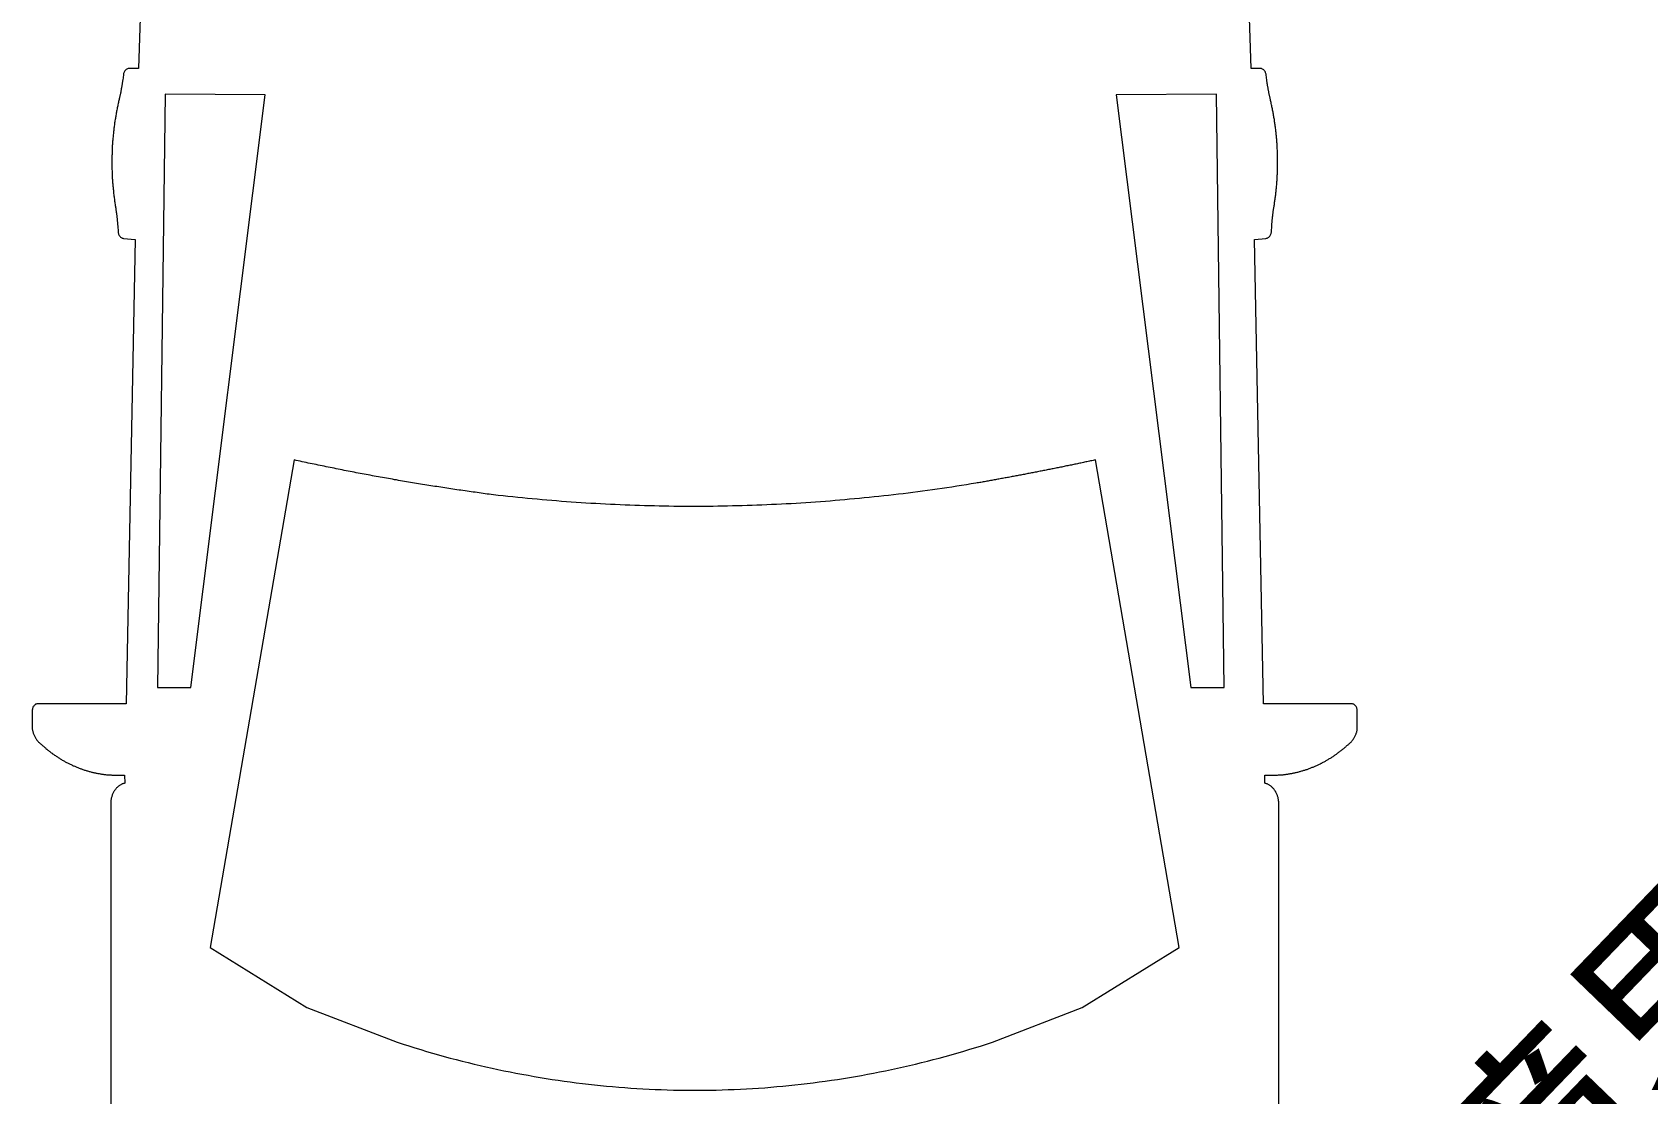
# Model space of a CAD drawing. Header units: millimetres. Extents: x 10 to 410, y 10 to 287.
# Drawn here: x 148.81 to 169.46, y 138.16 to 151.72 of the extents above; entities that cross this region are included whole.
import ezdxf
from ezdxf.enums import TextEntityAlignment as Align

# ---------------------------------------------------------------- set-up
doc = ezdxf.new("R2010")
doc.units = ezdxf.units.MM
doc.layers.add('LAYER6', color=252, linetype='Continuous')
doc.styles.add('ＭＳ ゴシック', font='msgothic.ttc')

# ---------------------------------------------------------------- blocks, each defined once
blk = doc.blocks.new('FcPack%d0')
at = {"layer": 'LAYER6', "color": 1, "linetype": 'Continuous', "lineweight": 13}
for p, q in [((14.075, 11.047), (13.797, 2.738)), ((28.021, 2.738), (27.742, 11.047)), ((13.614, 2.691), (13.61, 2.683)), ((13.618, 2.699), (13.614, 2.691)), ((13.623, 2.707), (13.618, 2.699)), ((13.629, 2.714), (13.623, 2.707)), ((13.635, 2.72), (13.629, 2.714)), ((13.642, 2.725), (13.635, 2.72)), ((13.649, 2.729), (13.642, 2.725)), ((13.657, 2.733), (13.649, 2.729)), ((13.664, 2.736), (13.657, 2.733)), ((13.672, 2.737), (13.664, 2.736)), ((13.681, 2.738), (13.672, 2.737)), ((13.797, 2.738), (13.681, 2.738)), ((28.137, 2.738), (28.021, 2.738)), ((28.145, 2.737), (28.137, 2.738)), ((28.153, 2.736), (28.145, 2.737)), ((28.16, 2.733), (28.153, 2.736)), ((28.168, 2.729), (28.16, 2.733)), ((28.175, 2.725), (28.168, 2.729)), ((28.182, 2.72), (28.175, 2.725)), ((28.188, 2.714), (28.182, 2.72)), ((28.194, 2.707), (28.188, 2.714)), ((28.199, 2.699), (28.194, 2.707)), ((28.203, 2.691), (28.199, 2.699)), ((28.207, 2.683), (28.203, 2.691)), ((13.578, 2.479), (13.577, 2.47)), ((13.58, 2.489), (13.578, 2.479)), ((13.582, 2.498), (13.58, 2.489)), ((13.583, 2.507), (13.582, 2.498)), ((13.585, 2.516), (13.583, 2.507)), ((13.586, 2.525), (13.585, 2.516)), ((13.588, 2.535), (13.586, 2.525)), ((13.589, 2.544), (13.588, 2.535)), ((13.591, 2.553), (13.589, 2.544)), ((13.592, 2.562), (13.591, 2.553)), ((13.593, 2.572), (13.592, 2.562)), ((13.595, 2.581), (13.593, 2.572)), ((13.596, 2.59), (13.595, 2.581)), ((13.604, 2.655), (13.596, 2.59)), ((13.605, 2.665), (13.604, 2.655)), ((13.607, 2.674), (13.605, 2.665)), ((13.61, 2.683), (13.607, 2.674)), ((28.21, 2.674), (28.207, 2.683)), ((28.212, 2.665), (28.21, 2.674)), ((28.213, 2.655), (28.212, 2.665)), ((28.221, 2.59), (28.213, 2.655)), ((28.223, 2.581), (28.221, 2.59)), ((28.224, 2.572), (28.223, 2.581)), ((28.225, 2.562), (28.224, 2.572)), ((28.227, 2.553), (28.225, 2.562)), ((28.228, 2.544), (28.227, 2.553)), ((28.229, 2.535), (28.228, 2.544)), ((28.231, 2.525), (28.229, 2.535)), ((28.232, 2.516), (28.231, 2.525)), ((28.234, 2.507), (28.232, 2.516)), ((28.236, 2.498), (28.234, 2.507)), ((28.237, 2.489), (28.236, 2.498)), ((28.239, 2.479), (28.237, 2.489)), ((28.24, 2.47), (28.239, 2.479)), ((13.535, 2.275), (13.532, 2.262)), ((13.538, 2.289), (13.535, 2.275)), ((13.541, 2.302), (13.538, 2.289)), ((13.544, 2.316), (13.541, 2.302)), ((13.547, 2.329), (13.544, 2.316)), ((13.55, 2.343), (13.547, 2.329)), ((13.552, 2.352), (13.55, 2.343)), ((13.554, 2.361), (13.552, 2.352)), ((13.556, 2.37), (13.554, 2.361)), ((13.558, 2.379), (13.556, 2.37)), ((13.56, 2.388), (13.558, 2.379)), ((13.562, 2.397), (13.56, 2.388)), ((13.564, 2.406), (13.562, 2.397)), ((13.566, 2.415), (13.564, 2.406)), ((13.568, 2.424), (13.566, 2.415)), ((13.57, 2.434), (13.568, 2.424)), ((13.571, 2.443), (13.57, 2.434)), ((13.573, 2.452), (13.571, 2.443)), ((13.575, 2.461), (13.573, 2.452)), ((13.577, 2.47), (13.575, 2.461)), ((14.137, 2.411), (14.042, -5.17)), ((15.419, 2.401), (14.137, 2.411)), ((14.466, -5.17), (15.419, 2.401)), ((27.58, 2.411), (26.297, 2.401)), ((26.297, 2.401), (27.251, -5.17)), ((27.675, -5.17), (27.58, 2.411)), ((28.242, 2.461), (28.24, 2.47)), ((28.244, 2.452), (28.242, 2.461)), ((28.246, 2.443), (28.244, 2.452)), ((28.247, 2.434), (28.246, 2.443)), ((28.249, 2.424), (28.247, 2.434)), ((28.251, 2.415), (28.249, 2.424)), ((28.253, 2.406), (28.251, 2.415)), ((28.255, 2.397), (28.253, 2.406)), ((28.257, 2.388), (28.255, 2.397)), ((28.259, 2.379), (28.257, 2.388)), ((28.261, 2.37), (28.259, 2.379)), ((28.263, 2.361), (28.261, 2.37)), ((28.265, 2.352), (28.263, 2.361)), ((28.267, 2.343), (28.265, 2.352)), ((28.27, 2.329), (28.267, 2.343)), ((28.273, 2.316), (28.27, 2.329)), ((28.276, 2.302), (28.273, 2.316)), ((28.279, 2.289), (28.276, 2.302)), ((28.282, 2.275), (28.279, 2.289)), ((28.285, 2.262), (28.282, 2.275)), ((13.497, 2.071), (13.495, 2.057)), ((13.499, 2.084), (13.497, 2.071)), ((13.502, 2.098), (13.499, 2.084)), ((13.504, 2.112), (13.502, 2.098)), ((13.506, 2.125), (13.504, 2.112)), ((13.508, 2.139), (13.506, 2.125)), ((13.511, 2.153), (13.508, 2.139)), ((13.513, 2.166), (13.511, 2.153)), ((13.516, 2.18), (13.513, 2.166)), ((13.518, 2.194), (13.516, 2.18)), ((13.521, 2.207), (13.518, 2.194)), ((13.524, 2.221), (13.521, 2.207)), ((13.526, 2.235), (13.524, 2.221)), ((13.529, 2.248), (13.526, 2.235)), ((13.532, 2.262), (13.529, 2.248)), ((28.288, 2.248), (28.285, 2.262)), ((28.291, 2.235), (28.288, 2.248)), ((28.294, 2.221), (28.291, 2.235)), ((28.296, 2.207), (28.294, 2.221)), ((28.299, 2.194), (28.296, 2.207)), ((28.301, 2.18), (28.299, 2.194)), ((28.304, 2.166), (28.301, 2.18)), ((28.306, 2.153), (28.304, 2.166)), ((28.309, 2.139), (28.306, 2.153)), ((28.311, 2.125), (28.309, 2.139)), ((28.313, 2.112), (28.311, 2.125)), ((28.316, 2.098), (28.313, 2.112)), ((28.318, 2.084), (28.316, 2.098)), ((28.32, 2.071), (28.318, 2.084)), ((28.322, 2.057), (28.32, 2.071)), ((13.472, 1.863), (13.471, 1.849)), ((13.473, 1.877), (13.472, 1.863)), ((13.475, 1.891), (13.473, 1.877)), ((13.476, 1.905), (13.475, 1.891)), ((13.477, 1.919), (13.476, 1.905)), ((13.479, 1.933), (13.477, 1.919)), ((13.481, 1.946), (13.479, 1.933)), ((13.482, 1.96), (13.481, 1.946)), ((13.484, 1.974), (13.482, 1.96)), ((13.486, 1.988), (13.484, 1.974)), ((13.487, 2.002), (13.486, 1.988)), ((13.489, 2.016), (13.487, 2.002)), ((13.491, 2.029), (13.489, 2.016)), ((13.493, 2.043), (13.491, 2.029)), ((13.495, 2.057), (13.493, 2.043)), ((28.324, 2.043), (28.322, 2.057)), ((28.326, 2.029), (28.324, 2.043)), ((28.328, 2.016), (28.326, 2.029)), ((28.33, 2.002), (28.328, 2.016)), ((28.332, 1.988), (28.33, 2.002)), ((28.333, 1.974), (28.332, 1.988)), ((28.335, 1.96), (28.333, 1.974)), ((28.337, 1.946), (28.335, 1.96)), ((28.338, 1.933), (28.337, 1.946)), ((28.34, 1.919), (28.338, 1.933)), ((28.341, 1.905), (28.34, 1.919)), ((28.343, 1.891), (28.341, 1.905)), ((28.344, 1.877), (28.343, 1.891)), ((28.345, 1.863), (28.344, 1.877)), ((28.346, 1.849), (28.345, 1.863)), ((13.46, 1.682), (13.459, 1.668)), ((13.459, 1.668), (13.459, 1.654)), ((13.459, 1.654), (13.459, 1.64)), ((13.461, 1.696), (13.46, 1.682)), ((13.462, 1.724), (13.461, 1.71)), ((13.461, 1.71), (13.461, 1.696)), ((13.463, 1.738), (13.462, 1.724)), ((13.464, 1.766), (13.463, 1.752)), ((13.463, 1.752), (13.463, 1.738)), ((13.465, 1.78), (13.464, 1.766)), ((13.466, 1.794), (13.465, 1.78)), ((13.467, 1.808), (13.466, 1.794)), ((13.468, 1.822), (13.467, 1.808)), ((13.469, 1.836), (13.468, 1.822)), ((13.471, 1.849), (13.469, 1.836)), ((28.348, 1.836), (28.346, 1.849)), ((28.349, 1.822), (28.348, 1.836)), ((28.35, 1.808), (28.349, 1.822)), ((28.351, 1.794), (28.35, 1.808)), ((28.352, 1.78), (28.351, 1.794)), ((28.353, 1.766), (28.352, 1.78)), ((28.354, 1.752), (28.353, 1.766)), ((28.354, 1.738), (28.354, 1.752)), ((28.355, 1.724), (28.354, 1.738)), ((28.356, 1.71), (28.355, 1.724)), ((28.357, 1.696), (28.356, 1.71)), ((28.357, 1.682), (28.357, 1.696)), ((28.358, 1.668), (28.357, 1.682)), ((28.358, 1.654), (28.358, 1.668)), ((28.359, 1.64), (28.358, 1.654)), ((13.458, 1.599), (13.457, 1.585)), ((13.457, 1.585), (13.457, 1.571)), ((13.457, 1.571), (13.457, 1.557)), ((13.457, 1.557), (13.457, 1.543)), ((13.457, 1.543), (13.457, 1.529)), ((13.457, 1.529), (13.457, 1.515)), ((13.457, 1.515), (13.457, 1.501)), ((13.457, 1.501), (13.458, 1.487)), ((13.459, 1.64), (13.458, 1.627)), ((13.458, 1.627), (13.458, 1.613)), ((13.458, 1.613), (13.458, 1.599)), ((13.458, 1.487), (13.458, 1.473)), ((13.458, 1.473), (13.458, 1.459)), ((13.458, 1.459), (13.458, 1.445)), ((28.359, 1.627), (28.359, 1.64)), ((28.359, 1.613), (28.359, 1.627)), ((28.36, 1.599), (28.359, 1.613)), ((28.359, 1.473), (28.36, 1.487)), ((28.359, 1.459), (28.359, 1.473)), ((28.359, 1.445), (28.359, 1.459)), ((28.36, 1.585), (28.36, 1.599)), ((28.36, 1.571), (28.36, 1.585)), ((28.36, 1.557), (28.36, 1.571)), ((28.36, 1.543), (28.36, 1.557)), ((28.36, 1.529), (28.36, 1.543)), ((28.36, 1.515), (28.36, 1.529)), ((28.36, 1.501), (28.36, 1.515)), ((28.36, 1.487), (28.36, 1.501)), ((13.458, 1.445), (13.459, 1.431)), ((13.459, 1.431), (13.459, 1.417)), ((13.459, 1.417), (13.46, 1.403)), ((13.46, 1.403), (13.46, 1.389)), ((13.46, 1.389), (13.461, 1.375)), ((13.461, 1.375), (13.462, 1.361)), ((13.462, 1.361), (13.463, 1.347)), ((13.463, 1.347), (13.463, 1.333)), ((13.463, 1.333), (13.464, 1.32)), ((13.464, 1.32), (13.465, 1.306)), ((13.465, 1.306), (13.466, 1.292)), ((13.466, 1.292), (13.467, 1.278)), ((13.467, 1.278), (13.468, 1.264)), ((13.468, 1.264), (13.469, 1.25)), ((13.469, 1.25), (13.47, 1.236)), ((28.347, 1.236), (28.348, 1.25)), ((28.348, 1.25), (28.349, 1.264)), ((28.349, 1.264), (28.35, 1.278)), ((28.35, 1.278), (28.351, 1.292)), ((28.351, 1.292), (28.352, 1.306)), ((28.352, 1.306), (28.353, 1.32)), ((28.353, 1.32), (28.354, 1.333)), ((28.354, 1.333), (28.355, 1.347)), ((28.355, 1.361), (28.356, 1.375)), ((28.355, 1.347), (28.355, 1.361)), ((28.356, 1.375), (28.357, 1.389)), ((28.357, 1.403), (28.358, 1.417)), ((28.357, 1.389), (28.357, 1.403)), ((28.358, 1.431), (28.359, 1.445)), ((28.358, 1.417), (28.358, 1.431)), ((13.47, 1.236), (13.472, 1.222)), ((13.472, 1.222), (13.473, 1.208)), ((13.473, 1.208), (13.474, 1.194)), ((13.474, 1.194), (13.476, 1.181)), ((13.476, 1.181), (13.477, 1.167)), ((13.477, 1.167), (13.479, 1.153)), ((13.479, 1.153), (13.48, 1.139)), ((13.48, 1.139), (13.482, 1.125)), ((13.482, 1.125), (13.484, 1.111)), ((13.484, 1.111), (13.485, 1.098)), ((13.485, 1.098), (13.487, 1.084)), ((13.487, 1.084), (13.489, 1.07)), ((13.489, 1.07), (13.491, 1.056)), ((13.491, 1.056), (13.493, 1.042)), ((13.493, 1.042), (13.495, 1.029)), ((28.322, 1.029), (28.324, 1.042)), ((28.324, 1.042), (28.326, 1.056)), ((28.326, 1.056), (28.328, 1.07)), ((28.328, 1.07), (28.33, 1.084)), ((28.33, 1.084), (28.332, 1.098)), ((28.332, 1.098), (28.334, 1.111)), ((28.334, 1.111), (28.335, 1.125)), ((28.335, 1.125), (28.337, 1.139)), ((28.337, 1.139), (28.338, 1.153)), ((28.338, 1.153), (28.34, 1.167)), ((28.34, 1.167), (28.341, 1.181)), ((28.341, 1.181), (28.343, 1.194)), ((28.343, 1.194), (28.344, 1.208)), ((28.344, 1.208), (28.346, 1.222)), ((28.346, 1.222), (28.347, 1.236)), ((13.495, 1.029), (13.497, 1.015)), ((13.497, 1.015), (13.499, 1.001)), ((13.499, 1.001), (13.501, 0.987)), ((13.501, 0.987), (13.503, 0.974)), ((13.503, 0.974), (13.505, 0.964)), ((13.505, 0.964), (13.506, 0.955)), ((13.506, 0.955), (13.508, 0.946)), ((13.508, 0.946), (13.509, 0.937)), ((13.509, 0.937), (13.51, 0.928)), ((13.51, 0.928), (13.512, 0.918)), ((13.512, 0.918), (13.513, 0.909)), ((13.513, 0.909), (13.514, 0.9)), ((13.514, 0.9), (13.516, 0.89)), ((13.516, 0.89), (13.517, 0.881)), ((13.517, 0.881), (13.518, 0.872)), ((13.518, 0.872), (13.519, 0.863)), ((13.519, 0.863), (13.52, 0.853)), ((13.52, 0.853), (13.521, 0.844)), ((13.521, 0.844), (13.522, 0.835)), ((13.522, 0.835), (13.523, 0.825)), ((28.294, 0.825), (28.295, 0.835)), ((28.295, 0.835), (28.296, 0.844)), ((28.296, 0.844), (28.297, 0.853)), ((28.297, 0.853), (28.298, 0.863)), ((28.298, 0.863), (28.299, 0.872)), ((28.299, 0.872), (28.3, 0.881)), ((28.3, 0.881), (28.302, 0.89)), ((28.302, 0.89), (28.303, 0.9)), ((28.303, 0.9), (28.304, 0.909)), ((28.304, 0.909), (28.305, 0.918)), ((28.305, 0.918), (28.307, 0.928)), ((28.307, 0.928), (28.308, 0.937)), ((28.308, 0.937), (28.309, 0.946)), ((28.309, 0.946), (28.311, 0.955)), ((28.311, 0.955), (28.312, 0.964)), ((28.312, 0.964), (28.314, 0.974)), ((28.314, 0.974), (28.316, 0.987)), ((28.316, 0.987), (28.318, 1.001)), ((28.318, 1.001), (28.32, 1.015)), ((28.32, 1.015), (28.322, 1.029)), ((13.523, 0.825), (13.524, 0.816)), ((13.524, 0.816), (13.525, 0.807)), ((13.525, 0.807), (13.526, 0.797)), ((13.526, 0.797), (13.527, 0.788)), ((13.527, 0.788), (13.528, 0.779)), ((13.528, 0.779), (13.529, 0.769)), ((13.529, 0.769), (13.529, 0.76)), ((13.529, 0.76), (13.53, 0.751)), ((13.53, 0.751), (13.531, 0.741)), ((13.531, 0.741), (13.532, 0.732)), ((13.532, 0.732), (13.532, 0.723)), ((13.532, 0.723), (13.536, 0.657)), ((13.536, 0.657), (13.536, 0.647)), ((13.536, 0.647), (13.538, 0.638)), ((13.538, 0.638), (13.54, 0.629)), ((13.54, 0.629), (13.543, 0.62)), ((13.543, 0.62), (13.547, 0.611)), ((28.27, 0.611), (28.274, 0.62)), ((28.274, 0.62), (28.277, 0.629)), ((28.277, 0.629), (28.279, 0.638)), ((28.279, 0.638), (28.281, 0.647)), ((28.281, 0.657), (28.285, 0.723)), ((28.281, 0.647), (28.281, 0.657)), ((28.285, 0.723), (28.286, 0.732)), ((28.286, 0.741), (28.287, 0.751)), ((28.286, 0.732), (28.286, 0.741)), ((28.287, 0.751), (28.288, 0.76)), ((28.288, 0.76), (28.289, 0.769)), ((28.289, 0.779), (28.29, 0.788)), ((28.289, 0.769), (28.289, 0.779)), ((28.29, 0.788), (28.291, 0.797)), ((28.291, 0.797), (28.292, 0.807)), ((28.292, 0.807), (28.293, 0.816)), ((28.293, 0.816), (28.294, 0.825)), ((13.547, 0.611), (13.552, 0.604)), ((13.552, 0.604), (13.557, 0.596)), ((13.557, 0.596), (13.563, 0.59)), ((13.563, 0.59), (13.569, 0.584)), ((13.569, 0.584), (13.576, 0.579)), ((13.576, 0.579), (13.583, 0.574)), ((13.583, 0.574), (13.591, 0.571)), ((13.591, 0.571), (13.599, 0.569)), ((13.599, 0.569), (13.607, 0.567)), ((13.607, 0.567), (13.754, 0.553)), ((13.754, 0.553), (13.638, -5.378)), ((28.063, 0.553), (28.211, 0.567)), ((28.18, -5.378), (28.063, 0.553)), ((28.211, 0.567), (28.219, 0.569)), ((28.219, 0.569), (28.226, 0.571)), ((28.226, 0.571), (28.234, 0.574)), ((28.234, 0.574), (28.241, 0.579)), ((28.241, 0.579), (28.248, 0.584)), ((28.248, 0.584), (28.255, 0.59)), ((28.255, 0.59), (28.26, 0.596)), ((28.26, 0.596), (28.266, 0.604)), ((28.266, 0.604), (28.27, 0.611)), ((15.786, -2.264), (14.715, -8.494)), ((15.812, -2.27), (15.786, -2.264)), ((15.837, -2.275), (15.812, -2.27)), ((26, -2.271), (25.985, -2.274)), ((26.016, -2.268), (26, -2.271)), ((26.031, -2.264), (26.016, -2.268)), ((27.102, -8.494), (26.031, -2.264)), ((15.863, -2.281), (15.837, -2.275)), ((15.889, -2.286), (15.863, -2.281)), ((15.914, -2.292), (15.889, -2.286)), ((15.94, -2.297), (15.914, -2.292)), ((15.965, -2.303), (15.94, -2.297)), ((15.991, -2.308), (15.965, -2.303)), ((16.017, -2.314), (15.991, -2.308)), ((16.042, -2.319), (16.017, -2.314)), ((16.068, -2.324), (16.042, -2.319)), ((16.094, -2.33), (16.068, -2.324)), ((16.119, -2.335), (16.094, -2.33)), ((16.145, -2.34), (16.119, -2.335)), ((16.17, -2.345), (16.145, -2.34)), ((16.196, -2.351), (16.17, -2.345)), ((16.222, -2.356), (16.196, -2.351)), ((16.247, -2.361), (16.222, -2.356)), ((16.273, -2.366), (16.247, -2.361)), ((16.299, -2.371), (16.273, -2.366)), ((16.324, -2.377), (16.299, -2.371)), ((16.35, -2.382), (16.324, -2.377)), ((16.376, -2.387), (16.35, -2.382)), ((16.401, -2.392), (16.376, -2.387)), ((16.427, -2.397), (16.401, -2.392)), ((16.453, -2.402), (16.427, -2.397)), ((16.478, -2.407), (16.453, -2.402)), ((16.504, -2.412), (16.478, -2.407)), ((16.53, -2.417), (16.504, -2.412)), ((16.555, -2.422), (16.53, -2.417)), ((16.581, -2.427), (16.555, -2.422)), ((16.607, -2.432), (16.581, -2.427)), ((16.632, -2.436), (16.607, -2.432)), ((16.658, -2.441), (16.632, -2.436)), ((16.684, -2.446), (16.658, -2.441)), ((16.71, -2.451), (16.684, -2.446)), ((16.735, -2.456), (16.71, -2.451)), ((16.761, -2.46), (16.735, -2.456)), ((16.787, -2.465), (16.761, -2.46)), ((16.812, -2.47), (16.787, -2.465)), ((16.838, -2.475), (16.812, -2.47)), ((16.864, -2.479), (16.838, -2.475)), ((24.968, -2.477), (24.952, -2.48)), ((24.983, -2.474), (24.968, -2.477)), ((24.999, -2.471), (24.983, -2.474)), ((25.014, -2.468), (24.999, -2.471)), ((25.03, -2.465), (25.014, -2.468)), ((25.045, -2.463), (25.03, -2.465)), ((25.06, -2.46), (25.045, -2.463)), ((25.076, -2.457), (25.06, -2.46)), ((25.091, -2.454), (25.076, -2.457)), ((25.107, -2.451), (25.091, -2.454)), ((25.122, -2.448), (25.107, -2.451)), ((25.138, -2.445), (25.122, -2.448)), ((25.153, -2.442), (25.138, -2.445)), ((25.168, -2.439), (25.153, -2.442)), ((25.184, -2.436), (25.168, -2.439)), ((25.199, -2.433), (25.184, -2.436)), ((25.215, -2.43), (25.199, -2.433)), ((25.23, -2.427), (25.215, -2.43)), ((25.245, -2.424), (25.23, -2.427)), ((25.261, -2.421), (25.245, -2.424)), ((25.276, -2.418), (25.261, -2.421)), ((25.292, -2.415), (25.276, -2.418)), ((25.307, -2.412), (25.292, -2.415)), ((25.323, -2.409), (25.307, -2.412)), ((25.338, -2.406), (25.323, -2.409)), ((25.353, -2.403), (25.338, -2.406)), ((25.369, -2.4), (25.353, -2.403)), ((25.384, -2.397), (25.369, -2.4)), ((25.4, -2.394), (25.384, -2.397)), ((25.415, -2.391), (25.4, -2.394)), ((25.43, -2.388), (25.415, -2.391)), ((25.446, -2.385), (25.43, -2.388)), ((25.461, -2.382), (25.446, -2.385)), ((25.477, -2.379), (25.461, -2.382)), ((25.492, -2.376), (25.477, -2.379)), ((25.508, -2.373), (25.492, -2.376)), ((25.523, -2.369), (25.508, -2.373)), ((25.538, -2.366), (25.523, -2.369)), ((25.554, -2.363), (25.538, -2.366)), ((25.569, -2.36), (25.554, -2.363)), ((25.585, -2.357), (25.569, -2.36)), ((25.6, -2.354), (25.585, -2.357)), ((25.615, -2.351), (25.6, -2.354)), ((25.631, -2.348), (25.615, -2.351)), ((25.646, -2.345), (25.631, -2.348)), ((25.662, -2.341), (25.646, -2.345)), ((25.677, -2.338), (25.662, -2.341)), ((25.692, -2.335), (25.677, -2.338)), ((25.708, -2.332), (25.692, -2.335)), ((25.723, -2.329), (25.708, -2.332)), ((25.739, -2.326), (25.723, -2.329)), ((25.754, -2.322), (25.739, -2.326)), ((25.769, -2.319), (25.754, -2.322)), ((25.785, -2.316), (25.769, -2.319)), ((25.8, -2.313), (25.785, -2.316)), ((25.816, -2.31), (25.8, -2.313)), ((25.831, -2.307), (25.816, -2.31)), ((25.846, -2.303), (25.831, -2.307)), ((25.862, -2.3), (25.846, -2.303)), ((25.877, -2.297), (25.862, -2.3)), ((25.892, -2.294), (25.877, -2.297)), ((25.908, -2.29), (25.892, -2.294)), ((25.923, -2.287), (25.908, -2.29)), ((25.939, -2.284), (25.923, -2.287)), ((25.954, -2.281), (25.939, -2.284)), ((25.969, -2.277), (25.954, -2.281)), ((25.985, -2.274), (25.969, -2.277)), ((16.889, -2.484), (16.864, -2.479)), ((16.915, -2.489), (16.889, -2.484)), ((16.941, -2.493), (16.915, -2.489)), ((16.967, -2.498), (16.941, -2.493)), ((16.992, -2.502), (16.967, -2.498)), ((17.018, -2.507), (16.992, -2.502)), ((17.044, -2.511), (17.018, -2.507)), ((17.07, -2.516), (17.044, -2.511)), ((17.095, -2.52), (17.07, -2.516)), ((17.121, -2.525), (17.095, -2.52)), ((17.147, -2.529), (17.121, -2.525)), ((17.173, -2.534), (17.147, -2.529)), ((17.198, -2.538), (17.173, -2.534)), ((17.224, -2.542), (17.198, -2.538)), ((17.25, -2.547), (17.224, -2.542)), ((17.276, -2.551), (17.25, -2.547)), ((17.301, -2.555), (17.276, -2.551)), ((17.327, -2.56), (17.301, -2.555)), ((17.353, -2.564), (17.327, -2.56)), ((17.379, -2.568), (17.353, -2.564)), ((17.404, -2.572), (17.379, -2.568)), ((17.43, -2.576), (17.404, -2.572)), ((17.456, -2.581), (17.43, -2.576)), ((17.482, -2.585), (17.456, -2.581)), ((17.508, -2.589), (17.482, -2.585)), ((17.533, -2.593), (17.508, -2.589)), ((17.559, -2.597), (17.533, -2.593)), ((17.585, -2.601), (17.559, -2.597)), ((17.611, -2.605), (17.585, -2.601)), ((17.636, -2.609), (17.611, -2.605)), ((17.662, -2.613), (17.636, -2.609)), ((17.688, -2.617), (17.662, -2.613)), ((17.714, -2.621), (17.688, -2.617)), ((17.74, -2.625), (17.714, -2.621)), ((17.765, -2.629), (17.74, -2.625)), ((17.791, -2.633), (17.765, -2.629)), ((17.817, -2.637), (17.791, -2.633)), ((17.843, -2.64), (17.817, -2.637)), ((17.869, -2.644), (17.843, -2.64)), ((17.895, -2.648), (17.869, -2.644)), ((17.92, -2.652), (17.895, -2.648)), ((17.946, -2.656), (17.92, -2.652)), ((17.972, -2.659), (17.946, -2.656)), ((17.998, -2.663), (17.972, -2.659)), ((18.024, -2.667), (17.998, -2.663)), ((18.049, -2.67), (18.024, -2.667)), ((18.075, -2.674), (18.049, -2.67)), ((18.101, -2.677), (18.075, -2.674)), ((18.127, -2.681), (18.101, -2.677)), ((18.153, -2.685), (18.127, -2.681)), ((23.698, -2.679), (23.636, -2.687)), ((23.76, -2.671), (23.698, -2.679)), ((23.822, -2.663), (23.76, -2.671)), ((23.885, -2.654), (23.822, -2.663)), ((23.947, -2.646), (23.885, -2.654)), ((24.009, -2.637), (23.947, -2.646)), ((24.071, -2.628), (24.009, -2.637)), ((24.133, -2.619), (24.071, -2.628)), ((24.195, -2.61), (24.133, -2.619)), ((24.257, -2.6), (24.195, -2.61)), ((24.319, -2.591), (24.257, -2.6)), ((24.381, -2.581), (24.319, -2.591)), ((24.442, -2.571), (24.381, -2.581)), ((24.504, -2.561), (24.442, -2.571)), ((24.52, -2.558), (24.504, -2.561)), ((24.535, -2.555), (24.52, -2.558)), ((24.551, -2.553), (24.535, -2.555)), ((24.566, -2.55), (24.551, -2.553)), ((24.582, -2.547), (24.566, -2.55)), ((24.597, -2.544), (24.582, -2.547)), ((24.613, -2.542), (24.597, -2.544)), ((24.628, -2.539), (24.613, -2.542)), ((24.643, -2.536), (24.628, -2.539)), ((24.659, -2.533), (24.643, -2.536)), ((24.674, -2.531), (24.659, -2.533)), ((24.69, -2.528), (24.674, -2.531)), ((24.705, -2.525), (24.69, -2.528)), ((24.721, -2.522), (24.705, -2.525)), ((24.736, -2.52), (24.721, -2.522)), ((24.752, -2.517), (24.736, -2.52)), ((24.767, -2.514), (24.752, -2.517)), ((24.782, -2.511), (24.767, -2.514)), ((24.798, -2.508), (24.782, -2.511)), ((24.813, -2.505), (24.798, -2.508)), ((24.829, -2.503), (24.813, -2.505)), ((24.844, -2.5), (24.829, -2.503)), ((24.86, -2.497), (24.844, -2.5)), ((24.875, -2.494), (24.86, -2.497)), ((24.891, -2.491), (24.875, -2.494)), ((24.906, -2.488), (24.891, -2.491)), ((24.921, -2.486), (24.906, -2.488)), ((24.937, -2.483), (24.921, -2.486)), ((24.952, -2.48), (24.937, -2.483)), ((18.179, -2.688), (18.153, -2.685)), ((18.205, -2.692), (18.179, -2.688)), ((18.23, -2.695), (18.205, -2.692)), ((18.256, -2.699), (18.23, -2.695)), ((18.282, -2.702), (18.256, -2.699)), ((18.308, -2.706), (18.282, -2.702)), ((18.334, -2.709), (18.308, -2.706)), ((18.396, -2.716), (18.334, -2.709)), ((18.458, -2.723), (18.396, -2.716)), ((18.52, -2.73), (18.458, -2.723)), ((18.583, -2.737), (18.52, -2.73)), ((18.645, -2.743), (18.583, -2.737)), ((18.707, -2.749), (18.645, -2.743)), ((18.769, -2.755), (18.707, -2.749)), ((18.832, -2.761), (18.769, -2.755)), ((18.894, -2.767), (18.832, -2.761)), ((18.956, -2.773), (18.894, -2.767)), ((19.019, -2.778), (18.956, -2.773)), ((19.081, -2.783), (19.019, -2.778)), ((19.143, -2.788), (19.081, -2.783)), ((19.206, -2.793), (19.143, -2.788)), ((19.268, -2.798), (19.206, -2.793)), ((19.33, -2.802), (19.268, -2.798)), ((19.393, -2.807), (19.33, -2.802)), ((19.455, -2.811), (19.393, -2.807)), ((19.518, -2.815), (19.455, -2.811)), ((19.58, -2.819), (19.518, -2.815)), ((19.642, -2.822), (19.58, -2.819)), ((19.705, -2.826), (19.642, -2.822)), ((19.767, -2.829), (19.705, -2.826)), ((19.83, -2.832), (19.767, -2.829)), ((19.892, -2.835), (19.83, -2.832)), ((19.955, -2.838), (19.892, -2.835)), ((20.017, -2.841), (19.955, -2.838)), ((20.079, -2.843), (20.017, -2.841)), ((20.142, -2.845), (20.079, -2.843)), ((20.204, -2.847), (20.142, -2.845)), ((20.267, -2.849), (20.204, -2.847)), ((20.329, -2.851), (20.267, -2.849)), ((20.392, -2.852), (20.329, -2.851)), ((20.454, -2.854), (20.392, -2.852)), ((20.517, -2.855), (20.454, -2.854)), ((20.579, -2.856), (20.517, -2.855)), ((20.642, -2.857), (20.579, -2.856)), ((20.704, -2.857), (20.642, -2.857)), ((20.767, -2.858), (20.704, -2.857)), ((20.829, -2.858), (20.767, -2.858)), ((20.892, -2.858), (20.829, -2.858)), ((20.954, -2.858), (20.892, -2.858)), ((21.017, -2.858), (20.954, -2.858)), ((21.079, -2.857), (21.017, -2.858)), ((21.142, -2.857), (21.079, -2.857)), ((21.204, -2.856), (21.142, -2.857)), ((21.267, -2.855), (21.204, -2.856)), ((21.329, -2.854), (21.267, -2.855)), ((21.392, -2.852), (21.329, -2.854)), ((21.454, -2.851), (21.392, -2.852)), ((21.516, -2.849), (21.454, -2.851)), ((21.579, -2.847), (21.516, -2.849)), ((21.641, -2.845), (21.579, -2.847)), ((21.704, -2.843), (21.641, -2.845)), ((21.766, -2.841), (21.704, -2.843)), ((21.829, -2.838), (21.766, -2.841)), ((21.891, -2.835), (21.829, -2.838)), ((21.954, -2.832), (21.891, -2.835)), ((22.016, -2.829), (21.954, -2.832)), ((22.079, -2.826), (22.016, -2.829)), ((22.141, -2.823), (22.079, -2.826)), ((22.203, -2.819), (22.141, -2.823)), ((22.266, -2.815), (22.203, -2.819)), ((22.328, -2.811), (22.266, -2.815)), ((22.391, -2.807), (22.328, -2.811)), ((22.453, -2.803), (22.391, -2.807)), ((22.515, -2.798), (22.453, -2.803)), ((22.578, -2.794), (22.515, -2.798)), ((22.64, -2.789), (22.578, -2.794)), ((22.702, -2.784), (22.64, -2.789)), ((22.765, -2.778), (22.702, -2.784)), ((22.827, -2.773), (22.765, -2.778)), ((22.889, -2.767), (22.827, -2.773)), ((22.952, -2.762), (22.889, -2.767)), ((23.014, -2.756), (22.952, -2.762)), ((23.076, -2.75), (23.014, -2.756)), ((23.138, -2.743), (23.076, -2.75)), ((23.201, -2.737), (23.138, -2.743)), ((23.263, -2.73), (23.201, -2.737)), ((23.325, -2.724), (23.263, -2.73)), ((23.387, -2.717), (23.325, -2.724)), ((23.45, -2.709), (23.387, -2.717)), ((23.512, -2.702), (23.45, -2.709)), ((23.574, -2.695), (23.512, -2.702)), ((23.636, -2.687), (23.574, -2.695)), ((14.042, -5.17), (14.466, -5.17)), ((27.251, -5.17), (27.675, -5.17)), ((12.441, -5.45), (12.44, -5.46)), ((12.44, -5.46), (12.44, -5.469)), ((12.44, -5.469), (12.44, -5.703)), ((12.443, -5.441), (12.441, -5.45)), ((12.446, -5.432), (12.443, -5.441)), ((12.449, -5.424), (12.446, -5.432)), ((12.453, -5.416), (12.449, -5.424)), ((12.458, -5.409), (12.453, -5.416)), ((12.464, -5.402), (12.458, -5.409)), ((12.47, -5.396), (12.464, -5.402)), ((12.476, -5.391), (12.47, -5.396)), ((12.483, -5.386), (12.476, -5.391)), ((12.491, -5.383), (12.483, -5.386)), ((12.498, -5.38), (12.491, -5.383)), ((12.506, -5.378), (12.498, -5.38)), ((12.514, -5.378), (12.506, -5.378)), ((13.638, -5.378), (12.514, -5.378)), ((29.303, -5.378), (28.18, -5.378)), ((29.311, -5.378), (29.303, -5.378)), ((29.319, -5.38), (29.311, -5.378)), ((29.327, -5.383), (29.319, -5.38)), ((29.334, -5.386), (29.327, -5.383)), ((29.341, -5.391), (29.334, -5.386)), ((29.347, -5.396), (29.341, -5.391)), ((29.353, -5.402), (29.347, -5.396)), ((29.359, -5.409), (29.353, -5.402)), ((29.364, -5.416), (29.359, -5.409)), ((29.368, -5.424), (29.364, -5.416)), ((29.371, -5.432), (29.368, -5.424)), ((29.374, -5.441), (29.371, -5.432)), ((29.376, -5.45), (29.374, -5.441)), ((29.377, -5.46), (29.376, -5.45)), ((29.376, -5.722), (29.377, -5.469)), ((29.377, -5.469), (29.377, -5.46)), ((12.44, -5.703), (12.441, -5.712)), ((12.441, -5.712), (12.443, -5.721)), ((12.443, -5.721), (12.445, -5.73)), ((12.445, -5.73), (12.448, -5.739)), ((12.448, -5.739), (12.45, -5.748)), ((12.45, -5.748), (12.453, -5.756)), ((12.453, -5.756), (12.456, -5.765)), ((12.456, -5.765), (12.46, -5.773)), ((12.46, -5.773), (12.463, -5.781)), ((12.463, -5.781), (12.467, -5.79)), ((29.351, -5.789), (29.355, -5.781)), ((29.355, -5.781), (29.358, -5.773)), ((29.358, -5.773), (29.362, -5.765)), ((29.362, -5.765), (29.365, -5.757)), ((29.365, -5.757), (29.368, -5.748)), ((29.368, -5.748), (29.371, -5.74)), ((29.371, -5.74), (29.373, -5.731)), ((29.373, -5.731), (29.376, -5.722)), ((12.467, -5.79), (12.471, -5.798)), ((12.471, -5.798), (12.475, -5.805)), ((12.475, -5.805), (12.479, -5.813)), ((12.479, -5.813), (12.484, -5.821)), ((12.484, -5.821), (12.488, -5.828)), ((12.488, -5.828), (12.493, -5.835)), ((12.493, -5.835), (12.498, -5.842)), ((12.498, -5.842), (12.504, -5.849)), ((12.504, -5.849), (12.509, -5.856)), ((12.509, -5.856), (12.515, -5.862)), ((12.515, -5.862), (12.521, -5.868)), ((12.521, -5.868), (12.526, -5.874)), ((12.526, -5.874), (12.533, -5.88)), ((12.533, -5.88), (12.539, -5.886)), ((12.539, -5.886), (12.545, -5.891)), ((12.545, -5.891), (12.552, -5.896)), ((12.552, -5.896), (12.558, -5.901)), ((12.558, -5.901), (12.566, -5.908)), ((12.566, -5.908), (12.575, -5.915)), ((12.575, -5.915), (12.583, -5.922)), ((12.583, -5.922), (12.591, -5.93)), ((12.591, -5.93), (12.599, -5.937)), ((12.599, -5.937), (12.607, -5.944)), ((12.607, -5.944), (12.615, -5.951)), ((12.615, -5.951), (12.624, -5.958)), ((12.624, -5.958), (12.632, -5.964)), ((12.632, -5.964), (12.64, -5.971)), ((12.64, -5.971), (12.649, -5.978)), ((12.649, -5.978), (12.657, -5.984)), ((12.657, -5.984), (12.666, -5.991)), ((29.155, -5.989), (29.164, -5.982)), ((29.164, -5.982), (29.172, -5.976)), ((29.172, -5.976), (29.181, -5.969)), ((29.181, -5.969), (29.189, -5.962)), ((29.189, -5.962), (29.197, -5.956)), ((29.197, -5.956), (29.205, -5.949)), ((29.205, -5.949), (29.214, -5.942)), ((29.214, -5.942), (29.222, -5.935)), ((29.222, -5.935), (29.23, -5.928)), ((29.23, -5.928), (29.238, -5.921)), ((29.238, -5.921), (29.246, -5.914)), ((29.246, -5.914), (29.254, -5.906)), ((29.254, -5.906), (29.261, -5.902)), ((29.261, -5.902), (29.267, -5.897)), ((29.267, -5.897), (29.273, -5.891)), ((29.273, -5.891), (29.28, -5.886)), ((29.28, -5.886), (29.286, -5.88)), ((29.286, -5.88), (29.292, -5.874)), ((29.292, -5.874), (29.298, -5.868)), ((29.298, -5.868), (29.303, -5.862)), ((29.303, -5.862), (29.309, -5.855)), ((29.309, -5.855), (29.314, -5.849)), ((29.314, -5.849), (29.319, -5.842)), ((29.319, -5.842), (29.324, -5.835)), ((29.324, -5.835), (29.329, -5.828)), ((29.329, -5.828), (29.334, -5.82)), ((29.334, -5.82), (29.338, -5.813)), ((29.338, -5.813), (29.343, -5.805)), ((29.343, -5.805), (29.347, -5.797)), ((29.347, -5.797), (29.351, -5.789)), ((12.666, -5.991), (12.674, -5.998)), ((12.674, -5.998), (12.683, -6.004)), ((12.683, -6.004), (12.692, -6.01)), ((12.692, -6.01), (12.7, -6.017)), ((12.7, -6.017), (12.709, -6.023)), ((12.709, -6.023), (12.717, -6.029)), ((12.717, -6.029), (12.726, -6.035)), ((12.726, -6.035), (12.735, -6.041)), ((12.735, -6.041), (12.744, -6.047)), ((12.744, -6.047), (12.753, -6.053)), ((12.753, -6.053), (12.761, -6.059)), ((12.761, -6.059), (12.77, -6.065)), ((12.77, -6.065), (12.779, -6.07)), ((12.779, -6.07), (12.788, -6.076)), ((12.788, -6.076), (12.797, -6.082)), ((12.797, -6.082), (12.806, -6.087)), ((12.806, -6.087), (12.815, -6.093)), ((12.815, -6.093), (12.824, -6.098)), ((12.824, -6.098), (12.833, -6.103)), ((12.833, -6.103), (12.842, -6.108)), ((12.842, -6.108), (12.852, -6.114)), ((12.852, -6.114), (12.861, -6.119)), ((12.861, -6.119), (12.87, -6.124)), ((12.87, -6.124), (12.879, -6.129)), ((12.879, -6.129), (12.889, -6.133)), ((12.889, -6.133), (12.898, -6.138)), ((12.898, -6.138), (12.907, -6.143)), ((12.907, -6.143), (12.916, -6.148)), ((12.916, -6.148), (12.926, -6.152)), ((12.926, -6.152), (12.935, -6.157)), ((12.935, -6.157), (12.945, -6.161)), ((12.945, -6.161), (12.954, -6.166)), ((12.954, -6.166), (12.963, -6.17)), ((12.963, -6.17), (12.973, -6.174)), ((12.973, -6.174), (12.982, -6.178)), ((12.982, -6.178), (12.992, -6.182)), ((12.992, -6.182), (13.002, -6.186)), ((13.002, -6.186), (13.011, -6.19)), ((13.011, -6.19), (13.021, -6.194)), ((13.021, -6.194), (13.03, -6.198)), ((28.794, -6.195), (28.803, -6.191)), ((28.803, -6.191), (28.813, -6.188)), ((28.813, -6.188), (28.822, -6.184)), ((28.822, -6.184), (28.832, -6.18)), ((28.832, -6.18), (28.841, -6.176)), ((28.841, -6.176), (28.85, -6.171)), ((28.85, -6.171), (28.86, -6.167)), ((28.86, -6.167), (28.869, -6.163)), ((28.869, -6.163), (28.879, -6.158)), ((28.879, -6.158), (28.888, -6.154)), ((28.888, -6.154), (28.897, -6.149)), ((28.897, -6.149), (28.907, -6.145)), ((28.907, -6.145), (28.916, -6.14)), ((28.916, -6.14), (28.925, -6.136)), ((28.925, -6.136), (28.934, -6.131)), ((28.934, -6.131), (28.943, -6.126)), ((28.943, -6.126), (28.953, -6.121)), ((28.953, -6.121), (28.962, -6.116)), ((28.962, -6.116), (28.971, -6.111)), ((28.971, -6.111), (28.98, -6.106)), ((28.98, -6.106), (28.989, -6.101)), ((28.989, -6.101), (28.998, -6.095)), ((28.998, -6.095), (29.007, -6.09)), ((29.007, -6.09), (29.016, -6.084)), ((29.016, -6.084), (29.025, -6.079)), ((29.025, -6.079), (29.034, -6.073)), ((29.034, -6.073), (29.043, -6.068)), ((29.043, -6.068), (29.052, -6.062)), ((29.052, -6.062), (29.06, -6.056)), ((29.06, -6.056), (29.069, -6.051)), ((29.069, -6.051), (29.078, -6.045)), ((29.078, -6.045), (29.087, -6.039)), ((29.087, -6.039), (29.095, -6.033)), ((29.095, -6.033), (29.104, -6.027)), ((29.104, -6.027), (29.113, -6.021)), ((29.113, -6.021), (29.121, -6.014)), ((29.121, -6.014), (29.13, -6.008)), ((29.13, -6.008), (29.138, -6.002)), ((29.138, -6.002), (29.147, -5.995)), ((29.147, -5.995), (29.155, -5.989)), ((13.03, -6.198), (13.04, -6.202)), ((13.04, -6.202), (13.05, -6.205)), ((13.05, -6.205), (13.059, -6.209)), ((13.059, -6.209), (13.069, -6.212)), ((13.069, -6.212), (13.079, -6.216)), ((13.079, -6.216), (13.088, -6.219)), ((13.088, -6.219), (13.098, -6.222)), ((13.098, -6.222), (13.108, -6.226)), ((13.108, -6.226), (13.118, -6.229)), ((13.118, -6.229), (13.127, -6.232)), ((13.127, -6.232), (13.137, -6.235)), ((13.137, -6.235), (13.147, -6.238)), ((13.147, -6.238), (13.157, -6.24)), ((13.157, -6.24), (13.167, -6.243)), ((13.167, -6.243), (13.177, -6.246)), ((13.177, -6.246), (13.187, -6.249)), ((13.187, -6.249), (13.196, -6.251)), ((13.196, -6.251), (13.206, -6.253)), ((13.206, -6.253), (13.216, -6.256)), ((13.216, -6.256), (13.226, -6.258)), ((13.226, -6.258), (13.236, -6.26)), ((13.236, -6.26), (13.246, -6.263)), ((13.246, -6.263), (13.256, -6.265)), ((13.256, -6.265), (13.266, -6.267)), ((13.266, -6.267), (13.276, -6.269)), ((13.276, -6.269), (13.286, -6.27)), ((13.286, -6.27), (13.296, -6.272)), ((13.296, -6.272), (13.306, -6.274)), ((13.306, -6.274), (13.316, -6.275)), ((13.316, -6.275), (13.326, -6.277)), ((13.326, -6.277), (13.336, -6.278)), ((13.336, -6.278), (13.346, -6.28)), ((13.346, -6.28), (13.356, -6.281)), ((13.356, -6.281), (13.366, -6.282)), ((13.366, -6.282), (13.377, -6.284)), ((13.377, -6.284), (13.387, -6.285)), ((13.387, -6.285), (13.397, -6.286)), ((13.397, -6.286), (13.407, -6.287)), ((13.407, -6.287), (13.417, -6.287)), ((13.417, -6.287), (13.427, -6.288)), ((13.427, -6.288), (13.437, -6.289)), ((13.437, -6.289), (13.447, -6.289)), ((13.447, -6.289), (13.457, -6.29)), ((13.457, -6.29), (13.468, -6.29)), ((13.468, -6.29), (13.478, -6.291)), ((13.478, -6.291), (13.488, -6.291)), ((13.488, -6.291), (13.62, -6.291)), ((13.598, -6.402), (13.591, -6.404)), ((13.606, -6.399), (13.598, -6.402)), ((13.613, -6.397), (13.606, -6.399)), ((13.621, -6.395), (13.613, -6.397)), ((13.62, -6.291), (13.621, -6.395)), ((28.196, -6.395), (28.197, -6.291)), ((28.204, -6.397), (28.196, -6.395)), ((28.197, -6.291), (28.329, -6.291)), ((28.211, -6.399), (28.204, -6.397)), ((28.219, -6.402), (28.211, -6.399)), ((28.226, -6.404), (28.219, -6.402)), ((28.329, -6.291), (28.339, -6.291)), ((28.339, -6.291), (28.35, -6.29)), ((28.35, -6.29), (28.36, -6.29)), ((28.36, -6.29), (28.37, -6.289)), ((28.37, -6.289), (28.38, -6.289)), ((28.38, -6.289), (28.39, -6.288)), ((28.39, -6.288), (28.4, -6.287)), ((28.4, -6.287), (28.41, -6.286)), ((28.41, -6.286), (28.42, -6.286)), ((28.42, -6.286), (28.43, -6.285)), ((28.43, -6.285), (28.44, -6.283)), ((28.44, -6.283), (28.45, -6.282)), ((28.45, -6.282), (28.46, -6.281)), ((28.46, -6.281), (28.47, -6.28)), ((28.47, -6.28), (28.48, -6.278)), ((28.48, -6.278), (28.49, -6.277)), ((28.49, -6.277), (28.5, -6.275)), ((28.5, -6.275), (28.51, -6.274)), ((28.51, -6.274), (28.52, -6.272)), ((28.52, -6.272), (28.53, -6.27)), ((28.53, -6.27), (28.54, -6.269)), ((28.54, -6.269), (28.55, -6.267)), ((28.55, -6.267), (28.56, -6.265)), ((28.56, -6.265), (28.569, -6.263)), ((28.569, -6.263), (28.579, -6.261)), ((28.579, -6.261), (28.589, -6.258)), ((28.589, -6.258), (28.599, -6.256)), ((28.599, -6.256), (28.609, -6.254)), ((28.609, -6.254), (28.619, -6.251)), ((28.619, -6.251), (28.629, -6.249)), ((28.629, -6.249), (28.638, -6.246)), ((28.638, -6.246), (28.648, -6.244)), ((28.648, -6.244), (28.658, -6.241)), ((28.658, -6.241), (28.668, -6.238)), ((28.668, -6.238), (28.678, -6.235)), ((28.678, -6.235), (28.687, -6.232)), ((28.687, -6.232), (28.697, -6.229)), ((28.697, -6.229), (28.707, -6.226)), ((28.707, -6.226), (28.717, -6.223)), ((28.717, -6.223), (28.726, -6.22)), ((28.726, -6.22), (28.736, -6.217)), ((28.736, -6.217), (28.746, -6.213)), ((28.746, -6.213), (28.755, -6.21)), ((28.755, -6.21), (28.765, -6.206)), ((28.765, -6.206), (28.774, -6.203)), ((28.774, -6.203), (28.784, -6.199)), ((28.784, -6.199), (28.794, -6.195)), ((13.447, -6.603), (13.445, -6.612)), ((13.448, -6.594), (13.447, -6.603)), ((13.45, -6.585), (13.448, -6.594)), ((13.452, -6.576), (13.45, -6.585)), ((13.455, -6.568), (13.452, -6.576)), ((13.457, -6.559), (13.455, -6.568)), ((13.46, -6.55), (13.457, -6.559)), ((13.463, -6.542), (13.46, -6.55)), ((13.466, -6.534), (13.463, -6.542)), ((13.47, -6.526), (13.466, -6.534)), ((13.474, -6.518), (13.47, -6.526)), ((13.478, -6.51), (13.474, -6.518)), ((13.482, -6.502), (13.478, -6.51)), ((13.487, -6.495), (13.482, -6.502)), ((13.491, -6.488), (13.487, -6.495)), ((13.496, -6.481), (13.491, -6.488)), ((13.502, -6.474), (13.496, -6.481)), ((13.507, -6.467), (13.502, -6.474)), ((13.512, -6.461), (13.507, -6.467)), ((13.518, -6.455), (13.512, -6.461)), ((13.524, -6.449), (13.518, -6.455)), ((13.53, -6.443), (13.524, -6.449)), ((13.536, -6.438), (13.53, -6.443)), ((13.543, -6.433), (13.536, -6.438)), ((13.549, -6.428), (13.543, -6.433)), ((13.556, -6.423), (13.549, -6.428)), ((13.563, -6.419), (13.556, -6.423)), ((13.57, -6.415), (13.563, -6.419)), ((13.577, -6.411), (13.57, -6.415)), ((13.584, -6.408), (13.577, -6.411)), ((13.591, -6.404), (13.584, -6.408)), ((28.233, -6.408), (28.226, -6.404)), ((28.241, -6.411), (28.233, -6.408)), ((28.248, -6.415), (28.241, -6.411)), ((28.254, -6.419), (28.248, -6.415)), ((28.261, -6.423), (28.254, -6.419)), ((28.268, -6.428), (28.261, -6.423)), ((28.274, -6.433), (28.268, -6.428)), ((28.281, -6.438), (28.274, -6.433)), ((28.287, -6.443), (28.281, -6.438)), ((28.293, -6.449), (28.287, -6.443)), ((28.299, -6.455), (28.293, -6.449)), ((28.305, -6.461), (28.299, -6.455)), ((28.31, -6.467), (28.305, -6.461)), ((28.316, -6.474), (28.31, -6.467)), ((28.321, -6.481), (28.316, -6.474)), ((28.326, -6.488), (28.321, -6.481)), ((28.33, -6.495), (28.326, -6.488)), ((28.335, -6.502), (28.33, -6.495)), ((28.339, -6.51), (28.335, -6.502)), ((28.343, -6.518), (28.339, -6.51)), ((28.347, -6.526), (28.343, -6.518)), ((28.351, -6.534), (28.347, -6.526)), ((28.354, -6.542), (28.351, -6.534)), ((28.357, -6.55), (28.354, -6.542)), ((28.36, -6.559), (28.357, -6.55)), ((28.363, -6.568), (28.36, -6.559)), ((28.365, -6.576), (28.363, -6.568)), ((28.367, -6.585), (28.365, -6.576)), ((28.369, -6.594), (28.367, -6.585)), ((28.37, -6.603), (28.369, -6.594)), ((28.372, -6.612), (28.37, -6.603)), ((13.444, -6.63), (13.443, -6.639)), ((13.443, -6.639), (13.443, -6.649)), ((13.443, -6.649), (13.443, -6.658)), ((13.443, -6.658), (13.443, -14.167)), ((13.445, -6.612), (13.444, -6.621)), ((13.444, -6.621), (13.444, -6.63)), ((28.373, -6.621), (28.372, -6.612)), ((28.374, -6.63), (28.373, -6.621)), ((28.374, -6.639), (28.374, -6.63)), ((28.374, -6.649), (28.374, -6.639)), ((28.374, -6.658), (28.374, -6.649)), ((28.374, -14.167), (28.374, -6.658)), ((14.715, -8.494), (15.951, -9.259)), ((25.861, -9.259), (27.102, -8.494)), ((15.951, -9.259), (17.104, -9.702)), ((24.713, -9.703), (25.861, -9.259)), ((17.104, -9.702), (17.179, -9.727)), ((24.638, -9.728), (24.713, -9.703)), ((17.179, -9.727), (17.254, -9.751)), ((17.254, -9.751), (17.33, -9.774)), ((17.33, -9.774), (17.405, -9.797)), ((17.405, -9.797), (17.48, -9.82)), ((17.48, -9.82), (17.556, -9.842)), ((17.556, -9.842), (17.632, -9.863)), ((17.632, -9.863), (17.707, -9.884)), ((17.707, -9.884), (17.783, -9.905)), ((17.783, -9.905), (17.859, -9.925)), ((23.958, -9.925), (24.034, -9.905)), ((24.034, -9.905), (24.11, -9.885)), ((24.11, -9.885), (24.185, -9.864)), ((24.185, -9.864), (24.261, -9.843)), ((24.261, -9.843), (24.337, -9.821)), ((24.337, -9.821), (24.412, -9.798)), ((24.412, -9.798), (24.487, -9.775)), ((24.487, -9.775), (24.563, -9.752)), ((24.563, -9.752), (24.638, -9.728)), ((17.859, -9.925), (17.935, -9.944)), ((17.935, -9.944), (18.011, -9.963)), ((18.011, -9.963), (18.088, -9.982)), ((18.088, -9.982), (18.164, -10)), ((18.164, -10), (18.24, -10.017)), ((18.24, -10.017), (18.317, -10.034)), ((18.317, -10.034), (18.393, -10.051)), ((18.393, -10.051), (18.47, -10.067)), ((18.47, -10.067), (18.547, -10.083)), ((18.547, -10.083), (18.623, -10.098)), ((18.623, -10.098), (18.7, -10.112)), ((18.7, -10.112), (18.777, -10.126)), ((23.04, -10.127), (23.117, -10.113)), ((23.117, -10.113), (23.194, -10.098)), ((23.194, -10.098), (23.27, -10.083)), ((23.27, -10.083), (23.347, -10.068)), ((23.347, -10.068), (23.424, -10.052)), ((23.424, -10.052), (23.5, -10.035)), ((23.5, -10.035), (23.577, -10.018)), ((23.577, -10.018), (23.653, -10.001)), ((23.653, -10.001), (23.729, -9.983)), ((23.729, -9.983), (23.806, -9.964)), ((23.806, -9.964), (23.882, -9.945)), ((23.882, -9.945), (23.958, -9.925)), ((18.777, -10.126), (18.854, -10.14)), ((18.854, -10.14), (18.931, -10.153)), ((18.931, -10.153), (19.008, -10.166)), ((19.008, -10.166), (19.085, -10.178)), ((19.085, -10.178), (19.162, -10.189)), ((19.162, -10.189), (19.24, -10.2)), ((19.24, -10.2), (19.317, -10.211)), ((19.317, -10.211), (19.394, -10.221)), ((19.394, -10.221), (19.472, -10.231)), ((19.472, -10.231), (19.549, -10.24)), ((19.549, -10.24), (19.627, -10.248)), ((19.627, -10.248), (19.704, -10.256)), ((19.704, -10.256), (19.782, -10.264)), ((19.782, -10.264), (19.859, -10.271)), ((19.859, -10.271), (19.937, -10.277)), ((19.937, -10.277), (20.014, -10.283)), ((20.014, -10.283), (20.092, -10.289)), ((20.092, -10.289), (20.17, -10.294)), ((20.17, -10.294), (20.247, -10.299)), ((20.247, -10.299), (20.325, -10.303)), ((20.325, -10.303), (20.403, -10.306)), ((20.403, -10.306), (20.481, -10.309)), ((20.481, -10.309), (20.558, -10.312)), ((20.558, -10.312), (20.636, -10.314)), ((20.636, -10.314), (20.714, -10.315)), ((20.714, -10.315), (20.792, -10.316)), ((20.792, -10.316), (20.87, -10.317)), ((20.87, -10.317), (20.947, -10.317)), ((20.947, -10.317), (21.025, -10.316)), ((21.025, -10.316), (21.103, -10.315)), ((21.103, -10.315), (21.181, -10.314)), ((21.181, -10.314), (21.259, -10.312)), ((21.259, -10.312), (21.336, -10.309)), ((21.336, -10.309), (21.414, -10.306)), ((21.414, -10.306), (21.492, -10.303)), ((21.492, -10.303), (21.57, -10.299)), ((21.57, -10.299), (21.647, -10.294)), ((21.647, -10.294), (21.725, -10.289)), ((21.725, -10.289), (21.803, -10.284)), ((21.803, -10.284), (21.88, -10.278)), ((21.88, -10.278), (21.958, -10.271)), ((21.958, -10.271), (22.035, -10.264)), ((22.035, -10.264), (22.113, -10.257)), ((22.113, -10.257), (22.19, -10.249)), ((22.19, -10.249), (22.268, -10.24)), ((22.268, -10.24), (22.345, -10.231)), ((22.345, -10.231), (22.423, -10.221)), ((22.423, -10.221), (22.5, -10.211)), ((22.5, -10.211), (22.577, -10.201)), ((22.577, -10.201), (22.655, -10.19)), ((22.655, -10.19), (22.732, -10.178)), ((22.732, -10.178), (22.809, -10.166)), ((22.809, -10.166), (22.886, -10.154)), ((22.886, -10.154), (22.963, -10.14)), ((22.963, -10.14), (23.04, -10.127))]:
    blk.add_line(p, q, dxfattribs=at)
at = {"layer": 'LAYER6', "color": 2, "linetype": 'Continuous', "lineweight": 13, "style": 'ＭＳ ゴシック'}
blk.add_text('道路境界線', height=2.24, rotation=46.0605, dxfattribs=at).set_placement((32.969, -12.46), align=Align.BOTTOM_CENTER)

msp = doc.modelspace()

# ---------------------------------------------------------------- block references
at = {"layer": 'LAYER6', "color": 2, "linetype": 'Continuous', "lineweight": 13}
msp.add_blockref('FcPack%d0', (136.365, 148.519), dxfattribs=at)

doc.saveas('drawing.dxf')
